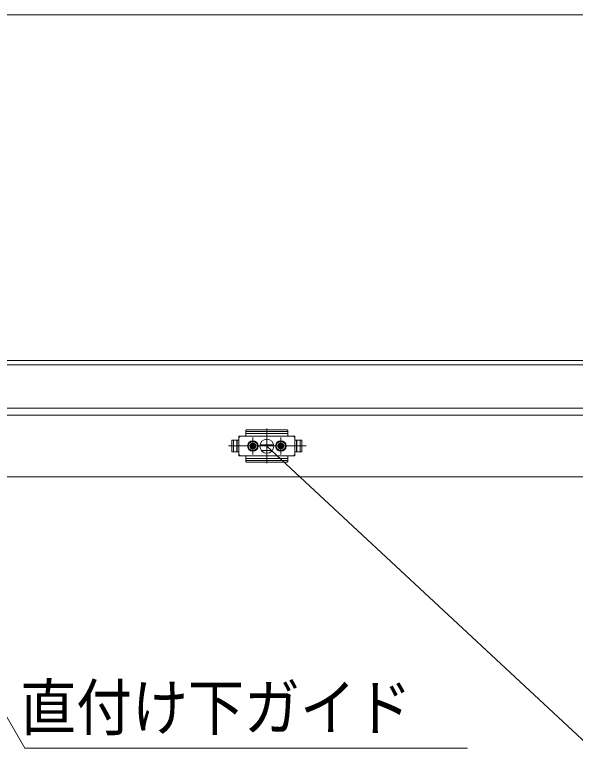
# Model space of a CAD drawing. Units: millimetres, scale not verified. Extents: x -6062 to 6062, y -3045 to 3045.
# Drawn here: x -3189 to -2788, y 1012 to 1536 of the extents above; entities that cross this region are included whole.
import ezdxf
from ezdxf.enums import TextEntityAlignment as Align

# ---------------------------------------------------------------- set-up
doc = ezdxf.new("R2010")
doc.units = ezdxf.units.MM
doc.header["$LTSCALE"] = 20
for name, color, linetype, lineweight in [('0-0_3一般', 7, 'Continuous', 9), ('0-1_2寸法-3', 7, 'Continuous', 9), ('0-2_2寸法-1', 7, 'Continuous', 9)]:
    doc.layers.add(name, color=color, linetype=linetype, lineweight=lineweight)
doc.styles.add('ＭＳ ゴシック', font='')
doc.styles.get('ＭＳ ゴシック').set_extended_font_data('MS Gothic')

# ---------------------------------------------------------------- blocks, each defined once
blk = doc.blocks.new('グループ-61')
at = {"layer": '0-0_3一般'}
for p, q in [((-6638, 25776.9), (-30002, 25776.9)), ((-30000, 25716.9), (-6640, 25716.9)), ((-30002, 25096.9), (-6638, 25096.9)), ((-6640, 25096.9), (-30000, 25096.9)), ((-24720, 24766.1), (-24720, 24776.7)), ((-24720, 24756.1), (-24720, 24766.1)), ((-24720, 24706.9), (-24720, 24756.1)), ((-24710, 24786.7), (-24130, 24786.7)), ((-24710, 24766.1), (-24130, 24766.1)), ((-24420, 24805.4), (-24420, 24309.2)), ((-24120, 24756.1), (-24120, 24776.7)), ((-24120, 24756.1), (-24120, 24706.9)), ((-24820, 24641.9), (-24918, 24641.9)), ((-24918, 24641.9), (-24918, 24471.9)), ((-24820, 24641.9), (-24908, 24641.9)), ((-24894, 24471.9), (-24894, 24641.9)), ((-24848, 24471.9), (-24848, 24641.9)), ((-24844, 24641.9), (-24844, 24471.9)), ((-24820, 24696.9), (-24820, 24416.9)), ((-24820, 24696.9), (-24730, 24696.9)), ((-24820, 24676.9), (-24800, 24696.9)), ((-24820, 24686.9), (-24820, 24641.9)), ((-24820, 24641.9), (-24820, 24471.9)), ((-24030, 24696.9), (-24810, 24696.9)), ((-24720, 24733.9), (-24120, 24733.9)), ((-24620, 24433.9), (-24620, 24678.3)), ((-24620, 24661.9), (-24620, 24451.9)), ((-24420, 24714.2), (-24420, 24393.1)), ((-24220, 24433.9), (-24220, 24678.3)), ((-24220, 24661.9), (-24220, 24451.9)), ((-24110, 24696.9), (-24020, 24696.9)), ((-24040, 24696.9), (-24020, 24676.9)), ((-24020, 24696.9), (-24020, 24641.9)), ((-24020, 24416.9), (-24020, 24696.9)), ((-24020, 24641.9), (-24020, 24686.9)), ((-23922, 24641.9), (-24020, 24641.9)), ((-24020, 24471.9), (-24020, 24641.9)), ((-24020, 24641.9), (-23932, 24641.9)), ((-23996, 24471.9), (-23996, 24641.9)), ((-23992, 24641.9), (-23992, 24471.9)), ((-23946, 24641.9), (-23946, 24471.9)), ((-23922, 24471.9), (-23922, 24641.9)), ((-23868.3, 24556.9), (-24966.3, 24556.9)), ((-24956.9, 24556.9), (-23858.9, 24556.9)), ((-24918, 24481.9), (-24918, 24631.9)), ((-24497, 24556.9), (-24745, 24556.9)), ((-24555, 24556.9), (-24725, 24556.9)), ((-24576, 24556.9), (-24664, 24556.9)), ((-24636.7, 24562.9), (-24639.8, 24562.9)), ((-24636.7, 24550.9), (-24639.8, 24550.8)), ((-24620, 24512.9), (-24620, 24600.9)), ((-24603.3, 24562.9), (-24600.2, 24562.9)), ((-24603.3, 24550.9), (-24600.2, 24550.8)), ((-24535, 24556.9), (-24555, 24556.9)), ((-24515, 24556.9), (-24535, 24556.9)), ((-24097, 24556.9), (-24345, 24556.9)), ((-24155, 24556.9), (-24325, 24556.9)), ((-24176, 24556.9), (-24264, 24556.9)), ((-24260.1, 24565.5), (-24240.5, 24566.6)), ((-24239.8, 24562.9), (-24260.1, 24565.5)), ((-24239.8, 24550.8), (-24260.1, 24548.3)), ((-24260.1, 24548.3), (-24240.5, 24547.2)), ((-24240.5, 24566.6), (-24233.2, 24570)), ((-24236.7, 24562.9), (-24240.5, 24566.6)), ((-24236.7, 24550.9), (-24240.5, 24547.2)), ((-24240.5, 24547.2), (-24233.2, 24543.7)), ((-24236.7, 24562.9), (-24239.8, 24562.9)), ((-24236.7, 24550.9), (-24239.8, 24550.8)), ((-24229.4, 24566.3), (-24236.7, 24562.9)), ((-24229.4, 24547.5), (-24236.7, 24550.9)), ((-24229.7, 24577.4), (-24233.2, 24570)), ((-24233.2, 24570), (-24229.4, 24566.3)), ((-24233.2, 24543.7), (-24229.4, 24547.5)), ((-24229.7, 24536.4), (-24233.2, 24543.7)), ((-24228.6, 24597.1), (-24229.7, 24577.4)), ((-24226, 24573.6), (-24229.7, 24577.4)), ((-24226, 24540.1), (-24229.7, 24536.4)), ((-24228.6, 24516.7), (-24229.7, 24536.4)), ((-24229.4, 24566.3), (-24226, 24573.6)), ((-24229.4, 24547.5), (-24226, 24540.1)), ((-24226.1, 24576.7), (-24228.6, 24597.1)), ((-24226.1, 24537.1), (-24228.6, 24516.7)), ((-24226, 24573.6), (-24226.1, 24576.7)), ((-24226, 24540.1), (-24226.1, 24537.1)), ((-24220, 24633.4), (-24220, 24481.5)), ((-24220, 24512.9), (-24220, 24600.9)), ((-24214, 24573.6), (-24210.3, 24577.4)), ((-24214, 24573.6), (-24213.9, 24576.7)), ((-24210.6, 24566.3), (-24214, 24573.6)), ((-24210.6, 24547.5), (-24214, 24540.1)), ((-24214, 24540.1), (-24213.9, 24537.1)), ((-24214, 24540.1), (-24210.3, 24536.4)), ((-24213.9, 24576.7), (-24211.4, 24597.1)), ((-24213.9, 24537.1), (-24211.4, 24516.7)), ((-24211.4, 24597.1), (-24210.3, 24577.4)), ((-24211.4, 24516.7), (-24210.3, 24536.4)), ((-24206.8, 24570), (-24210.6, 24566.3)), ((-24210.6, 24566.3), (-24203.3, 24562.9)), ((-24210.6, 24547.5), (-24203.3, 24550.9)), ((-24206.8, 24543.7), (-24210.6, 24547.5)), ((-24210.3, 24577.4), (-24206.8, 24570)), ((-24210.3, 24536.4), (-24206.8, 24543.7)), ((-24199.5, 24566.6), (-24206.8, 24570)), ((-24199.5, 24547.2), (-24206.8, 24543.7)), ((-24203.3, 24562.9), (-24199.5, 24566.6)), ((-24203.3, 24562.9), (-24200.2, 24562.9)), ((-24203.3, 24550.9), (-24200.2, 24550.8)), ((-24203.3, 24550.9), (-24199.5, 24547.2)), ((-24200.2, 24562.9), (-24179.9, 24565.5)), ((-24200.2, 24550.8), (-24179.9, 24548.3)), ((-24179.9, 24565.5), (-24199.5, 24566.6)), ((-24179.9, 24548.3), (-24199.5, 24547.2)), ((-24135, 24556.9), (-24155, 24556.9)), ((-24115, 24556.9), (-24135, 24556.9)), ((-23922, 24631.9), (-23922, 24481.9)), ((-24918, 24471.9), (-24820, 24471.9)), ((-24908, 24471.9), (-24820, 24471.9)), ((-24820, 24471.9), (-24820, 24426.9)), ((-24800, 24416.9), (-24820, 24436.9)), ((-24020, 24436.9), (-24040, 24416.9)), ((-24020, 24471.9), (-23922, 24471.9)), ((-24020, 24426.9), (-24020, 24471.9)), ((-24020, 24471.9), (-24020, 24416.9)), ((-23932, 24471.9), (-24020, 24471.9)), ((-24730, 24416.9), (-24820, 24416.9)), ((-24810, 24416.9), (-24030, 24416.9)), ((-24720, 24357.7), (-24720, 24406.9)), ((-24120, 24379.9), (-24720, 24379.9)), ((-24720, 24357.7), (-24720, 24347.7)), ((-24720, 24337.1), (-24720, 24347.7)), ((-24130, 24347.7), (-24710, 24347.7)), ((-24130, 24327.1), (-24710, 24327.1)), ((-24120, 24406.9), (-24120, 24357.7)), ((-24120, 24357.7), (-24120, 24347.7)), ((-24120, 24347.7), (-24120, 24337.1)), ((-24020, 24416.9), (-24110, 24416.9)), ((-6330, 24116.9), (-53990, 24116.9))]:
    blk.add_line(p, q, dxfattribs=at)
for points in [[(-6330, 24116.9), (-6330, 24996.9), (-53990, 24996.9), (-53990, 24116.9)], [(-24639.8, 24562.9), (-24660.1, 24565.5), (-24640.5, 24566.6)], [(-24639.8, 24550.8), (-24660.1, 24548.3), (-24640.5, 24547.2)], [(-24629.4, 24547.5), (-24636.7, 24550.9), (-24640.5, 24547.2), (-24633.2, 24543.7)], [(-24629.4, 24566.3), (-24626, 24573.6), (-24629.7, 24577.4), (-24633.2, 24570)], [(-24626, 24573.6), (-24626.1, 24576.7), (-24628.6, 24597.1), (-24629.7, 24577.4)], [(-24626, 24540.1), (-24626.1, 24537.1), (-24628.6, 24516.7), (-24629.7, 24536.4)], [(-24614, 24573.6), (-24613.9, 24576.7), (-24611.4, 24597.1), (-24610.3, 24577.4)], [(-24610.6, 24547.5), (-24614, 24540.1), (-24610.3, 24536.4), (-24606.8, 24543.7)], [(-24614, 24540.1), (-24613.9, 24537.1), (-24611.4, 24516.7), (-24610.3, 24536.4)], [(-24610.6, 24566.3), (-24603.3, 24562.9), (-24599.5, 24566.6), (-24606.8, 24570)], [(-24600.2, 24562.9), (-24579.9, 24565.5), (-24599.5, 24566.6)], [(-24600.2, 24550.8), (-24579.9, 24548.3), (-24599.5, 24547.2)]]:
    blk.add_lwpolyline(points, dxfattribs=at)
for points in [[(-24629.4, 24566.3), (-24636.7, 24562.9), (-24640.5, 24566.6), (-24633.2, 24570)], [(-24629.4, 24547.5), (-24626, 24540.1), (-24629.7, 24536.4), (-24633.2, 24543.7)], [(-24610.6, 24566.3), (-24614, 24573.6), (-24610.3, 24577.4), (-24606.8, 24570)], [(-24610.6, 24547.5), (-24603.3, 24550.9), (-24599.5, 24547.2), (-24606.8, 24543.7)]]:
    blk.add_lwpolyline(points, close=True, dxfattribs=at)
for centre, radius in [((-24620, 24556.9), 75), ((-24620, 24556.9), 65), ((-24620, 24556.9), 42), ((-24620, 24556.9), 40), ((-24620, 24556.9), 40), ((-24620, 24556.9), 32.4), ((-24620, 24556.9), 30), ((-24220, 24556.9), 75), ((-24220, 24556.9), 65), ((-24220, 24556.9), 42), ((-24220, 24556.9), 40), ((-24220, 24556.9), 40), ((-24220, 24556.9), 32.4), ((-24220, 24556.9), 30)]:
    blk.add_circle(centre, radius, dxfattribs=at)
for centre, radius, start, end in [((-24710, 24776.7), 10, 90, 180), ((-24710, 24756.1), 10, 90, 180), ((-24130, 24776.7), 10, 0, 90), ((-24130, 24756.1), 10, 0, 90), ((-24908, 24631.9), 10, 90, 180), ((-24810, 24686.9), 10, 90, 180), ((-24730, 24706.9), 10, 270, 0), ((-24110, 24706.9), 10, 180, 270), ((-24030, 24686.9), 10, 0, 90), ((-23932, 24631.9), 10, 0, 90), ((-24615, 24556.9), 46, 169.19486, 180), ((-24615, 24556.9), 46, 180, 190.80514), ((-24620, 24556.9), 20.7, 162.98773, 197.01227), ((-24620, 24551.9), 46, 79.19486, 100.80514), ((-24620, 24556.9), 20.7, 72.98773, 107.01227), ((-24620, 24556.9), 20.7, 252.98773, 287.01227), ((-24620, 24556.9), 20.7, 342.98773, 17.01227), ((-24625, 24556.9), 46, 0, 10.80514), ((-24625, 24556.9), 46, 349.19486, 0), ((-24215, 24556.9), 46, 169.19486, 180), ((-24215, 24556.9), 46, 180, 190.80514), ((-24220, 24556.9), 20.7, 162.98773, 197.01227), ((-24220, 24551.9), 46, 79.19486, 100.80514), ((-24220, 24556.9), 20.7, 72.98773, 107.01227), ((-24220, 24556.9), 20.7, 252.98773, 287.01227), ((-24220, 24556.9), 20.7, 342.98773, 17.01227), ((-24225, 24556.9), 46, 0, 10.80514), ((-24225, 24556.9), 46, 349.19486, 0), ((-24908, 24481.9), 10, 180, 270), ((-24810, 24426.9), 10, 180, 270), ((-24620, 24561.8), 46, 259.19486, 280.80514), ((-24220, 24561.8), 46, 259.19486, 280.80514), ((-24030, 24426.9), 10, 270, 0), ((-23932, 24481.9), 10, 270, 0), ((-24730, 24406.9), 10, 0, 90), ((-24710, 24357.7), 10, 180, 270), ((-24710, 24337.1), 10, 180, 270), ((-24130, 24357.7), 10, 270, 0), ((-24130, 24337.1), 10, 270, 0), ((-24110, 24406.9), 10, 90, 180)]:
    blk.add_arc(centre, radius, start, end, dxfattribs=at)
blk = doc.blocks.new('グループ-62')
at = {"layer": '0-0_3一般'}
blk.add_blockref('グループ-61', (0, 0), dxfattribs=at)

msp = doc.modelspace()

# ---------------------------------------------------------------- linework, layer by layer
at = {"layer": '0-1_2寸法-3'}
for p, q in [((-3008.31, 1232.68), (-3008.69, 1232.68)), ((-3008.31, 1232.68), (-3008.69, 1232.68)), ((-3003.6, 1228.68), (-3013.4, 1228.68)), ((-3004.5, 1224.68), (-3012.5, 1224.68))]:
    msp.add_line(p, q, dxfattribs=at)
for points in [[(-3008.5, 1227.68), (-2776.59, 1011.84), (-2369.71, 1011.84)], [(-3295.55, 1209.84), (-3181.23, 1011.84), (-2865.22, 1011.84)]]:
    msp.add_lwpolyline(points, dxfattribs=at)
msp.add_circle((-3008.5, 1227.68), 5.01, dxfattribs=at)
msp.add_circle((-3008.5, 1227.68), 5.01, dxfattribs=at)
at = {"layer": '0-2_2寸法-1'}
msp.add_line((-2116.21, 1536), (-4474.79, 1536), dxfattribs=at)

# ---------------------------------------------------------------- block references
at = {"layer": '0-0_3一般', "xscale": 0.05, "yscale": 0.05}
msp.add_blockref('グループ-62', (-1787.5, 0), dxfattribs=at)

# ---------------------------------------------------------------- texts
at = {"layer": '0-1_2寸法-3', "style": 'ＭＳ ゴシック', "width": 0.9}
msp.add_text('直付け下ガイド', height=32.55, dxfattribs=at).set_placement((-3184.68, 1015.02), align=Align.BOTTOM_LEFT)

doc.saveas('drawing.dxf')
